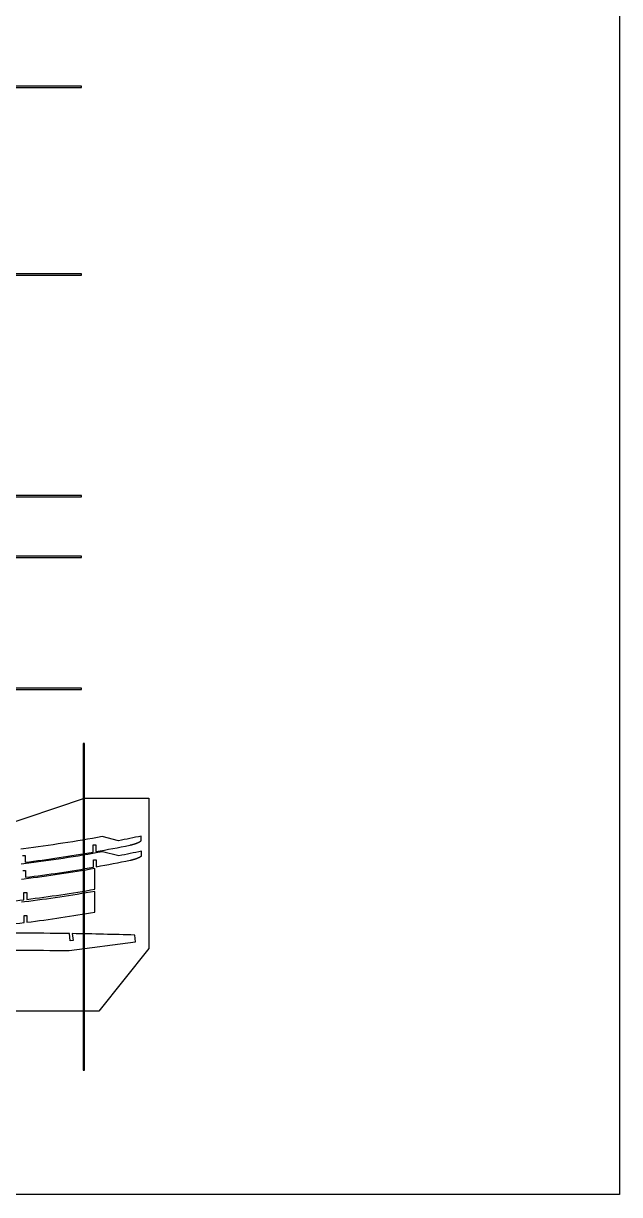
# Model space of a CAD drawing. Header units: inches. Extents: x -1514 to 1282, y -2074 to 286.
# Drawn here: x -1079 to -991.4, y -1681.8 to -1509.9 of the extents above; entities that cross this region are included whole.
import ezdxf

# ---------------------------------------------------------------- set-up
doc = ezdxf.new("R2010")
doc.units = ezdxf.units.IN
doc.header["$LTSCALE"] = 0.1
doc.header["$MEASUREMENT"] = 0
doc.layers.add('pic', color=1, linetype='Continuous')

msp = doc.modelspace()

# ---------------------------------------------------------------- linework, layer by layer
at = {"color": 7, "linetype": 'Continuous', "lineweight": 25}
for points in [[(-1079.12473, -1632.03896), (-1078.72473, -1632.03896), (-1078.72473, -1633.03896, 0.012967589), (-1068.72473, -1631.55173), (-1068.72473, -1630.48117), (-1068.32473, -1630.48117), (-1068.32473, -1631.48117, 0.006482829), (-1063.35951, -1630.53335), (-1063.3317, -1630.5276), (-1063.30392, -1630.52174), (-1063.27615, -1630.51575), (-1063.24842, -1630.50965), (-1063.22071, -1630.50342), (-1063.19302, -1630.49707), (-1063.16537, -1630.4906), (-1063.13774, -1630.48402), (-1063.11014, -1630.47731), (-1063.08257, -1630.47047), (-1063.05504, -1630.46352), (-1063.02753, -1630.45645), (-1063.00006, -1630.44925), (-1062.97262, -1630.44193), (-1062.96579, -1630.44009), (-1062.95899, -1630.43825), (-1062.9454, -1630.43454), (-1062.91823, -1630.42705), (-1062.89106, -1630.41945), (-1062.86392, -1630.41173), (-1062.83678, -1630.40389), (-1062.80967, -1630.39593), (-1062.78258, -1630.38785), (-1062.75551, -1630.37965), (-1062.72847, -1630.37132), (-1062.70145, -1630.36286), (-1062.67447, -1630.35427), (-1062.64752, -1630.34555), (-1062.63406, -1630.34114), (-1062.62061, -1630.3367), (-1062.60717, -1630.33222), (-1062.59374, -1630.32771), (-1062.58032, -1630.32317), (-1062.56691, -1630.31859), (-1062.55351, -1630.31397), (-1062.54013, -1630.30932), (-1062.52675, -1630.30464), (-1062.51339, -1630.29992), (-1062.50003, -1630.29516), (-1062.4867, -1630.29037), (-1062.47337, -1630.28555), (-1062.46006, -1630.28068), (-1062.44676, -1630.27578), (-1062.43347, -1630.27084), (-1062.4202, -1630.26587), (-1062.40695, -1630.26086), (-1062.39371, -1630.25581), (-1062.38048, -1630.25072), (-1062.36727, -1630.24559), (-1062.35408, -1630.24043), (-1062.3409, -1630.23523), (-1062.32774, -1630.22999), (-1062.31459, -1630.22471), (-1062.30146, -1630.21939), (-1062.28835, -1630.21403), (-1062.27526, -1630.20863), (-1062.26219, -1630.2032), (-1062.24913, -1630.19772), (-1062.23609, -1630.1922), (-1062.22307, -1630.18664), (-1062.21007, -1630.18104), (-1062.19709, -1630.1754), (-1062.18413, -1630.16972), (-1062.17119, -1630.16399), (-1062.15828, -1630.15823), (-1062.14538, -1630.15242), (-1062.1325, -1630.14657), (-1062.11965, -1630.14068), (-1062.10681, -1630.13475), (-1062.094, -1630.12877), (-1062.08121, -1630.12275), (-1062.06845, -1630.11668), (-1062.05571, -1630.11057), (-1062.04299, -1630.10442), (-1062.03029, -1630.09823), (-1062.01762, -1630.09199), (-1062.00497, -1630.0857), (-1061.99235, -1630.07937), (-1061.97975, -1630.073), (-1061.96718, -1630.06658), (-1061.95464, -1630.06011), (-1061.94212, -1630.0536), (-1061.92962, -1630.04704), (-1061.91716, -1630.04044), (-1061.90472, -1630.03379), (-1061.89231, -1630.02709), (-1061.87992, -1630.02035), (-1061.86756, -1630.01356), (-1061.85524, -1630.00672), (-1061.84294, -1629.99984), (-1061.83066, -1629.9929), (-1061.81842, -1629.98592), (-1061.80621, -1629.97889), (-1061.79403, -1629.97181), (-1061.78187, -1629.96469), (-1061.76975, -1629.95751), (-1061.75766, -1629.95029), (-1061.7456, -1629.94301), (-1061.73357, -1629.93569), (-1061.72158, -1629.92831), (-1061.70961, -1629.92089), (-1061.69768, -1629.91341), (-1061.68578, -1629.90589), (-1061.67391, -1629.89831), (-1061.67391, -1629.20156, -0.004345121), (-1064.99367, -1629.88042), (-1067.39197, -1629.27989, -0.0151774), (-1078.96755, -1631.05375), (-1079.36344, -1631.10176, -0.012883211)], [(-1079.07545, -1634.25915), (-1078.67545, -1634.25915), (-1078.67545, -1635.25915, 0.012967589), (-1068.67545, -1633.77193), (-1068.67545, -1632.70136), (-1068.27545, -1632.70136), (-1068.27545, -1633.70136, 0.006482829), (-1063.31022, -1632.75354), (-1063.28242, -1632.7478), (-1063.25463, -1632.74193), (-1063.22687, -1632.73594), (-1063.19913, -1632.72984), (-1063.17142, -1632.72361), (-1063.14374, -1632.71727), (-1063.11608, -1632.7108), (-1063.08845, -1632.70421), (-1063.06085, -1632.6975), (-1063.03329, -1632.69067), (-1063.00575, -1632.68372), (-1062.97825, -1632.67664), (-1062.95077, -1632.66944), (-1062.92334, -1632.66212), (-1062.9165, -1632.66028), (-1062.9097, -1632.65844), (-1062.89611, -1632.65474), (-1062.86894, -1632.64725), (-1062.84178, -1632.63964), (-1062.81463, -1632.63192), (-1062.7875, -1632.62409), (-1062.76038, -1632.61613), (-1062.73329, -1632.60805), (-1062.70622, -1632.59984), (-1062.67918, -1632.59151), (-1062.65217, -1632.58305), (-1062.62518, -1632.57447), (-1062.59824, -1632.56575), (-1062.58478, -1632.56134), (-1062.57133, -1632.55689), (-1062.55789, -1632.55242), (-1062.54445, -1632.54791), (-1062.53103, -1632.54336), (-1062.51762, -1632.53878), (-1062.50423, -1632.53417), (-1062.49084, -1632.52952), (-1062.47746, -1632.52483), (-1062.4641, -1632.52011), (-1062.45075, -1632.51536), (-1062.43741, -1632.51057), (-1062.42408, -1632.50574), (-1062.41077, -1632.50088), (-1062.39747, -1632.49597), (-1062.38419, -1632.49104), (-1062.37092, -1632.48606), (-1062.35766, -1632.48105), (-1062.34442, -1632.476), (-1062.33119, -1632.47091), (-1062.31798, -1632.46579), (-1062.30479, -1632.46062), (-1062.29161, -1632.45542), (-1062.27845, -1632.45018), (-1062.2653, -1632.4449), (-1062.25218, -1632.43958), (-1062.23907, -1632.43423), (-1062.22597, -1632.42883), (-1062.2129, -1632.42339), (-1062.19984, -1632.41791), (-1062.1868, -1632.41239), (-1062.17379, -1632.40683), (-1062.16079, -1632.40123), (-1062.14781, -1632.39559), (-1062.13485, -1632.38991), (-1062.12191, -1632.38419), (-1062.10899, -1632.37842), (-1062.09609, -1632.37262), (-1062.08321, -1632.36677), (-1062.07036, -1632.36087), (-1062.05753, -1632.35494), (-1062.04471, -1632.34896), (-1062.03193, -1632.34294), (-1062.01916, -1632.33688), (-1062.00642, -1632.33077), (-1061.9937, -1632.32462), (-1061.981, -1632.31842), (-1061.96833, -1632.31218), (-1061.95569, -1632.3059), (-1061.94306, -1632.29957), (-1061.93047, -1632.29319), (-1061.9179, -1632.28677), (-1061.90535, -1632.28031), (-1061.89283, -1632.2738), (-1061.88034, -1632.26724), (-1061.86787, -1632.26063), (-1061.85543, -1632.25398), (-1061.84302, -1632.24729), (-1061.83063, -1632.24054), (-1061.81828, -1632.23375), (-1061.80595, -1632.22692), (-1061.79365, -1632.22003), (-1061.78138, -1632.2131), (-1061.76913, -1632.20612), (-1061.75692, -1632.19909), (-1061.74474, -1632.19201), (-1061.73259, -1632.18488), (-1061.72047, -1632.1777), (-1061.70837, -1632.17048), (-1061.69631, -1632.1632), (-1061.68429, -1632.15588), (-1061.67229, -1632.14851), (-1061.66032, -1632.14108), (-1061.64839, -1632.13361), (-1061.63649, -1632.12608), (-1061.62463, -1632.1185), (-1061.62463, -1631.42175, -0.004345121), (-1064.94439, -1632.10061), (-1067.34268, -1631.50008, -0.0151774), (-1078.91826, -1633.27395), (-1079.31416, -1633.32195, -0.012883211)], [(-1088.89117, -1639.48534, 0.012883211), (-1078.89117, -1638.54383), (-1078.89117, -1637.49532), (-1078.49117, -1637.49532), (-1078.49117, -1638.49532, 0.012967589), (-1068.49117, -1637.0081), (-1068.49117, -1633.9616, -0.013653), (-1078.85539, -1635.51751), (-1079.24923, -1635.56527, -0.012883211)], [(-1088.8754, -1642.84084, 0.012883211), (-1078.8754, -1641.89932), (-1078.8754, -1640.85082), (-1078.4754, -1640.85082), (-1078.4754, -1641.85082, 0.012967589), (-1068.4754, -1640.36359), (-1068.4754, -1637.3171, -0.013653), (-1078.83962, -1638.87301), (-1079.23346, -1638.92077, -0.012883211)], [(-1087.31083, -1645.96174, -0.005636798), (-1072.25224, -1646.02259), (-1062.48677, -1644.7118), (-1062.60352, -1643.73901, 0.003434276), (-1071.81033, -1643.52919), (-1071.69117, -1644.52207), (-1072.08857, -1644.56765), (-1072.21395, -1643.52289, 0.005636798), (-1087.32891, -1643.46181)]]:
    msp.add_lwpolyline(points, format="xyb", dxfattribs=at)
at = {"layer": 'pic', "color": 1}
for p, q in [((-1090.44272, -1630.49729), (-1069.98799, -1623.64492)), ((-1069.98799, -1623.64492), (-1060.54718, -1623.64492)), ((-1060.54718, -1623.64492), (-1060.54718, -1645.71429)), ((-1060.54718, -1645.71429), (-1067.90368, -1654.90831))]:
    msp.add_line(p, q, dxfattribs=at)
at = {"layer": 'pic'}
for points in [[(-1243.96896, -1321.38693), (-991.39904, -1321.38693), (-991.39904, -1681.84954), (-1243.96896, -1681.84954)], [(-1200.42527, -1519.28868), (-1070.42527, -1519.28868), (-1070.42527, -1519.08868), (-1200.42527, -1519.08868)], [(-1200.42527, -1546.84424), (-1070.42527, -1546.84424), (-1070.42527, -1546.64424), (-1200.42527, -1546.64424)], [(-1200.42527, -1579.36296), (-1070.42527, -1579.36296), (-1070.42527, -1579.16296), (-1200.42527, -1579.16296)], [(-1200.42527, -1588.29659), (-1070.42527, -1588.29659), (-1070.42527, -1588.09659), (-1200.42527, -1588.09659)], [(-1200.42527, -1607.68449), (-1070.42527, -1607.68449), (-1070.42527, -1607.48449), (-1200.42527, -1607.48449)], [(-1070.21786, -1663.58732), (-1070.01786, -1663.58732), (-1070.01786, -1615.58732), (-1070.21786, -1615.58732)]]:
    msp.add_lwpolyline(points, close=True, dxfattribs=at)
at = {"layer": 'pic', "color": 1}
msp.add_lwpolyline([(-1067.90368, -1654.90831), (-1195.00188, -1654.90831), (-1195.00188, -1619.63277), (-1154.77337, -1619.63277)], dxfattribs=at)

doc.saveas('drawing.dxf')
